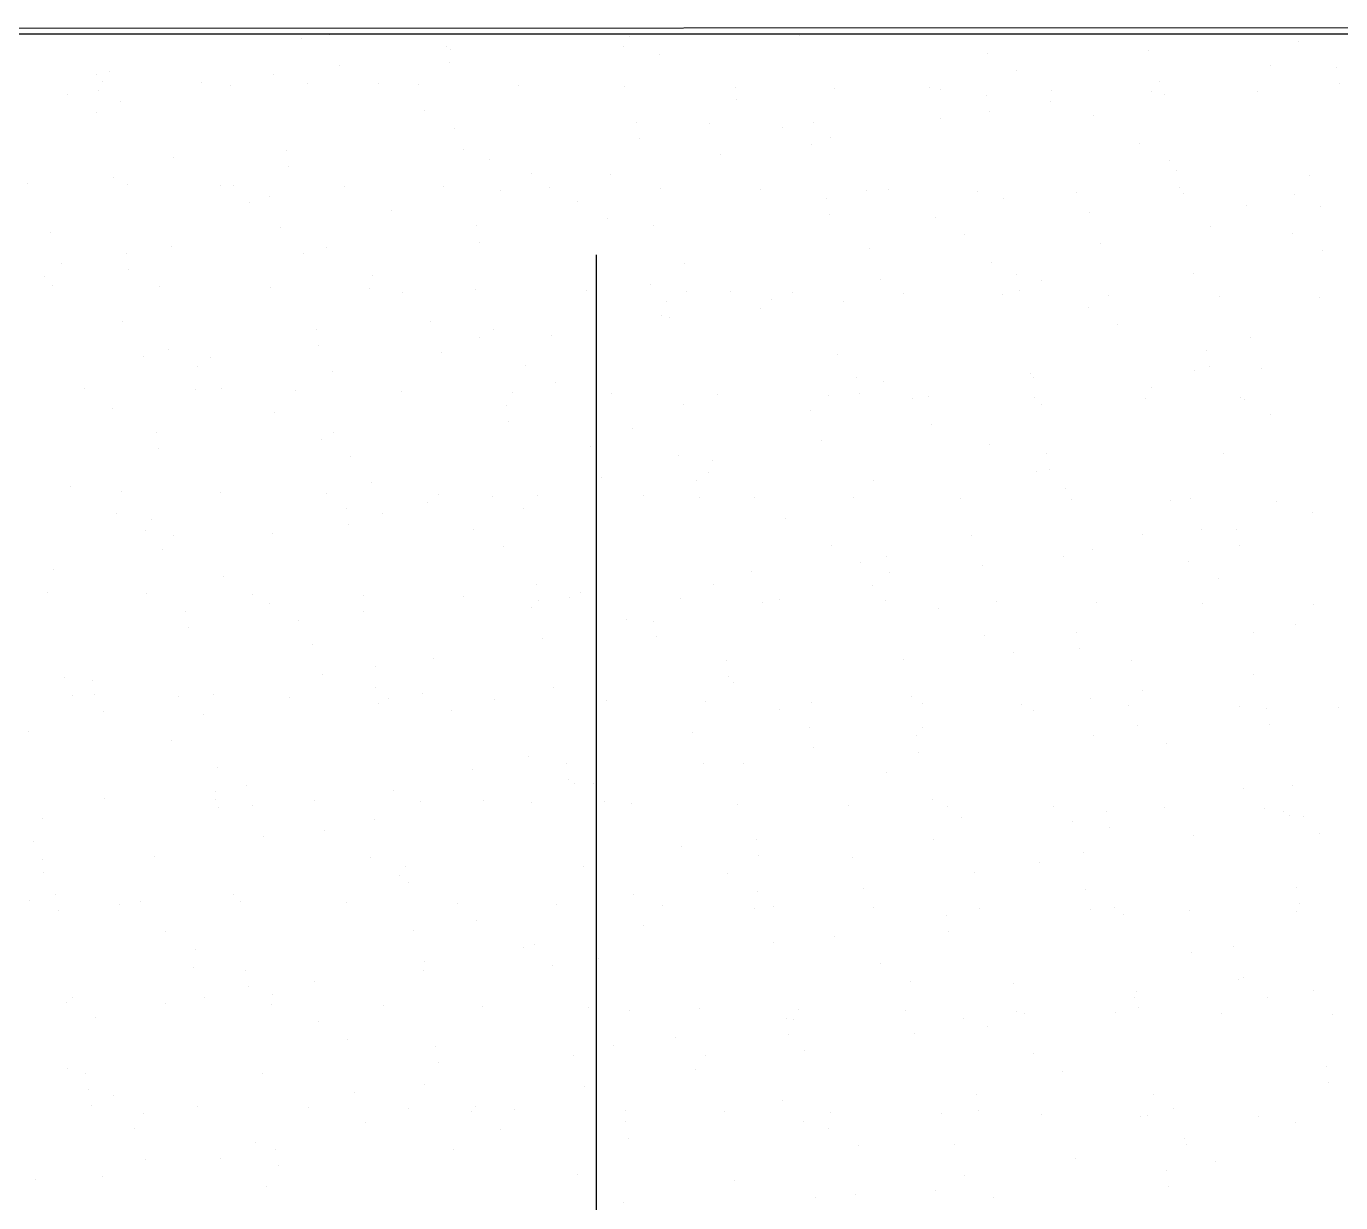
# Model space of a CAD drawing. Header units: millimetres. Extents: x -3 to 53, y -269 to 39.
# Drawn here: x 16.799 to 18.588, y 20.61 to 22.211 of the extents above; entities that cross this region are included whole.
import ezdxf
from ezdxf.enums import TextEntityAlignment as Align
from ezdxf.xclip import XClip

# ---------------------------------------------------------------- set-up
doc = ezdxf.new("R2010")
doc.units = ezdxf.units.MM
doc.header["$LTSCALE"] = 15
doc.header["$XCLIPFRAME"] = 2
for name, pattern in [('ACAD_ISO07W100', [3, 0, -3]), ('PHANTOM', [63.5, 31.75, -6.35, 6.35, -6.35, 6.35, -6.35]), ('PHANTOM2', [1.25, 0.625, -0.125, 0.125, -0.125, 0.125, -0.125])]:
    doc.linetypes.add(name, pattern=pattern)
doc.layers.get('0').update_dxf_attribs({"color": 250})
for name, color, linetype in [('A-EJES', 251, 'PHANTOM'), ('A-MURO BAJO', 251, 'Continuous'), ('DLP_VERDE', 250, 'Continuous')]:
    doc.layers.add(name, color=color, linetype=linetype)
doc.layers.add('A-MUROS', color=252, linetype='Continuous', lineweight=30)
doc.styles.add('R80', font='ARIALN.TTF', dxfattribs={"height": 2.03})

# ---------------------------------------------------------------- blocks, each defined once
blk = doc.blocks.new('A$C9f73720c')
at = {"layer": 'A-MURO BAJO'}
blk.add_line((59.2224, 107.0787, 0), (53.4761, 88.235, 0), dxfattribs=at)
at = {"layer": 'DLP_VERDE'}
blk.add_line((59.2325, 107.0756), (53.4804, 88.2337), dxfattribs=at)
at = {"layer": 'DLP_VERDE', "linetype": 'Continuous'}
for p, q in [((57.1977, 100.2546), (57.1977, 100.2546)), ((57.2197, 100.2517), (57.2197, 100.2517)), ((57.1489, 100.2147), (57.1489, 100.2147)), ((57.1679, 100.1688), (57.1679, 100.1688)), ((57.3278, 100.1757), (57.3278, 100.1757)), ((57.3722, 100.1777), (57.3722, 100.1777)), ((57.4301, 100.1628), (57.4301, 100.1628)), ((57.3462, 100.1484), (57.3462, 100.1484)), ((57.1979, 100.1414), (57.1979, 100.1414)), ((57.3957, 100.1312), (57.3957, 100.1312)), ((57.4897, 100.1402), (57.4897, 100.1402)), ((57.3419, 100.082), (57.3419, 100.082)), ((57.7674, 100.0456), (57.7674, 100.0456)), ((57.3544, 100.0276), (57.3544, 100.0276)), ((57.5143, 100.0346), (57.5143, 100.0346)), ((57.5587, 100.0365), (57.5587, 100.0365)), ((57.623, 100.0301), (57.623, 100.0301)), ((57.1013, 100.0165), (57.1013, 100.0165)), ((57.1457, 100.0185), (57.1457, 100.0185)), ((57.1545, 100.0036), (57.1545, 100.0036)), ((57.1645, 100.0188), (57.1645, 100.0188)), ((57.2685, 100.0051), (57.2685, 100.0051)), ((57.2906, 100.0022), (57.2906, 100.0022)), ((57.3008, 100.0043), (57.3008, 100.0043)), ((57.449, 100.0113), (57.449, 100.0113)), ((57.5925, 100.0031), (57.5925, 100.0031)), ((57.7388, 100.0037), (57.7388, 100.0037)), ((57.8871, 100.0108), (57.8871, 100.0108)), ((58.0305, 100.0025), (58.0305, 100.0025)), ((57.2521, 99.9997), (57.2521, 99.9997)), ((57.4095, 99.9866), (57.4095, 99.9866)), ((57.5886, 99.9985), (57.5886, 99.9985)), ((57.2177, 99.9682), (57.2177, 99.9682)), ((57.5136, 99.9729), (57.5136, 99.9729)), ((57.5356, 99.97), (57.5356, 99.97)), ((57.9058, 99.9796), (57.9058, 99.9796)), ((57.5349, 99.9493), (57.5349, 99.9493)), ((57.6546, 99.9543), (57.6546, 99.9543)), ((57.7586, 99.9406), (57.7586, 99.9406)), ((57.7806, 99.9377), (57.7806, 99.9377)), ((57.164, 99.9189), (57.164, 99.9189)), ((57.8996, 99.9221), (57.8996, 99.9221)), ((58.1582, 99.9134), (58.1582, 99.9134)), ((58.1869, 99.9277), (58.1869, 99.9277)), ((57.7452, 99.8953), (57.7452, 99.8953)), ((57.816, 99.8974), (57.816, 99.8974)), ((57.9539, 99.9044), (57.9539, 99.9044)), ((58.0036, 99.9084), (58.0036, 99.9084)), ((58.0256, 99.9055), (58.0256, 99.9055)), ((58.1138, 99.9114), (58.1138, 99.9114)), ((58.1525, 99.8962), (58.1525, 99.8962)), ((57.3322, 99.8773), (57.3322, 99.8773)), ((57.5409, 99.8864), (57.5409, 99.8864)), ((57.7008, 99.8934), (57.7008, 99.8934)), ((58.1446, 99.8898), (58.1446, 99.8898)), ((57.1138, 99.8747), (57.1138, 99.8747)), ((57.1279, 99.8684), (57.1279, 99.8684)), ((57.2573, 99.8665), (57.2573, 99.8665)), ((57.2878, 99.8754), (57.2878, 99.8754)), ((57.4036, 99.8672), (57.4036, 99.8672)), ((57.4451, 99.867), (57.4451, 99.867)), ((57.5519, 99.8742), (57.5519, 99.8742)), ((57.6953, 99.866), (57.6953, 99.866)), ((57.7816, 99.8658), (57.7816, 99.8658)), ((57.8416, 99.8666), (57.8416, 99.8666)), ((57.9899, 99.8737), (57.9899, 99.8737)), ((58.1334, 99.8654), (58.1334, 99.8654)), ((58.2486, 99.8761), (58.2486, 99.8761)), ((58.2707, 99.8732), (58.2707, 99.8732)), ((58.2797, 99.8661), (58.2797, 99.8661)), ((58.4279, 99.8731), (58.4279, 99.8731)), ((58.0988, 99.8469), (58.0988, 99.8469)), ((58.3897, 99.8575), (58.3897, 99.8575)), ((58.4937, 99.8438), (58.4937, 99.8438)), ((58.5157, 99.8409), (58.5157, 99.8409)), ((57.0742, 99.8366), (57.0742, 99.8366)), ((57.4107, 99.8355), (57.4107, 99.8355)), ((57.0398, 99.8051), (57.0398, 99.8051)), ((57.7279, 99.8166), (57.7279, 99.8166)), ((57.0944, 99.7879), (57.0944, 99.7879)), ((58.3799, 99.795), (58.3799, 99.795)), ((57.1164, 99.785), (57.1164, 99.785)), ((57.2354, 99.7694), (57.2354, 99.7694)), ((57.3569, 99.7862), (57.3569, 99.7862)), ((58.3003, 99.7703), (58.3003, 99.7703)), ((58.3447, 99.7722), (58.3447, 99.7722)), ((58.5534, 99.7813), (58.5534, 99.7813)), ((57.3394, 99.7557), (57.3394, 99.7557)), ((57.3614, 99.7528), (57.3614, 99.7528)), ((57.8873, 99.7522), (57.8873, 99.7522)), ((57.9317, 99.7542), (57.9317, 99.7542)), ((58.009, 99.7647), (58.009, 99.7647)), ((58.1404, 99.7633), (58.1404, 99.7633)), ((58.3455, 99.7635), (58.3455, 99.7635)), ((57.2167, 99.7376), (57.2167, 99.7376)), ((57.4743, 99.7342), (57.4743, 99.7342)), ((57.4804, 99.7371), (57.4804, 99.7371)), ((57.5187, 99.7361), (57.5187, 99.7361)), ((57.6381, 99.7343), (57.6381, 99.7343)), ((57.6547, 99.7371), (57.6547, 99.7371)), ((57.7274, 99.7452), (57.7274, 99.7452)), ((57.9746, 99.7331), (57.9746, 99.7331)), ((58.0927, 99.7366), (58.0927, 99.7366)), ((58.5308, 99.736), (58.5308, 99.736)), ((57.0613, 99.7162), (57.0613, 99.7162)), ((57.0684, 99.7306), (57.0684, 99.7306)), ((57.1057, 99.7181), (57.1057, 99.7181)), ((57.3144, 99.7272), (57.3144, 99.7272)), ((57.3601, 99.7294), (57.3601, 99.7294)), ((57.5064, 99.7301), (57.5064, 99.7301)), ((57.5844, 99.7234), (57.5844, 99.7234)), ((57.6065, 99.7205), (57.6065, 99.7205)), ((57.7982, 99.7289), (57.7982, 99.7289)), ((57.9445, 99.7295), (57.9445, 99.7295)), ((58.2362, 99.7283), (58.2362, 99.7283)), ((58.3825, 99.729), (58.3825, 99.729)), ((57.2671, 99.7039), (57.2671, 99.7039)), ((57.6037, 99.7028), (57.6037, 99.7028)), ((57.7254, 99.7049), (57.7254, 99.7049)), ((58.2918, 99.7142), (58.2918, 99.7142)), ((57.8294, 99.6912), (57.8294, 99.6912)), ((57.8515, 99.6883), (57.8515, 99.6883)), ((57.9208, 99.6839), (57.9208, 99.6839)), ((57.2327, 99.6724), (57.2327, 99.6724)), ((57.9705, 99.6726), (57.9705, 99.6726)), ((58.5729, 99.6623), (58.5729, 99.6623)), ((57.5499, 99.6535), (57.5499, 99.6535)), ((58.0745, 99.6589), (58.0745, 99.6589)), ((58.0965, 99.656), (58.0965, 99.656)), ((58.202, 99.632), (58.202, 99.632)), ((58.2155, 99.6403), (58.2155, 99.6403)), ((58.3195, 99.6266), (58.3195, 99.6266)), ((58.4868, 99.6291), (58.4868, 99.6291)), ((58.5312, 99.631), (58.5312, 99.631)), ((58.5385, 99.6308), (58.5385, 99.6308)), ((57.179, 99.6231), (57.179, 99.6231)), ((58.0738, 99.611), (58.0738, 99.611)), ((58.1182, 99.613), (58.1182, 99.613)), ((58.3269, 99.6221), (58.3269, 99.6221)), ((58.3415, 99.6237), (58.3415, 99.6237)), ((58.4605, 99.6081), (58.4605, 99.6081)), ((57.025, 99.5928), (57.025, 99.5928)), ((57.1712, 99.5935), (57.1712, 99.5935)), ((57.3195, 99.6005), (57.3195, 99.6005)), ((57.463, 99.5923), (57.463, 99.5923)), ((57.6093, 99.593), (57.6093, 99.593)), ((57.6608, 99.593), (57.6608, 99.593)), ((57.7052, 99.595), (57.7052, 99.595)), ((57.7575, 99.6), (57.7575, 99.6)), ((57.831, 99.6016), (57.831, 99.6016)), ((57.901, 99.5918), (57.901, 99.5918)), ((57.9139, 99.6041), (57.9139, 99.6041)), ((58.0473, 99.5924), (58.0473, 99.5924)), ((58.1676, 99.6004), (58.1676, 99.6004)), ((58.1956, 99.5995), (58.1956, 99.5995)), ((58.3391, 99.5912), (58.3391, 99.5912)), ((58.4853, 99.5919), (58.4853, 99.5919)), ((58.5645, 99.5944), (58.5645, 99.5944)), ((58.5866, 99.5915), (58.5866, 99.5915)), ((57.2478, 99.575), (57.2478, 99.575)), ((57.2922, 99.5769), (57.2922, 99.5769)), ((57.5009, 99.586), (57.5009, 99.586)), ((58.4847, 99.5816), (58.4847, 99.5816)), ((56.9422, 99.5678), (56.9422, 99.5678)), ((57.0879, 99.568), (57.0879, 99.568)), ((57.4601, 99.5712), (57.4601, 99.5712)), ((57.7966, 99.5701), (57.7966, 99.5701)), ((57.0612, 99.5522), (57.0612, 99.5522)), ((57.0892, 99.5409), (57.0892, 99.5409)), ((57.1652, 99.5385), (57.1652, 99.5385)), ((57.4257, 99.5397), (57.4257, 99.5397)), ((58.1138, 99.5512), (58.1138, 99.5512)), ((57.1873, 99.5356), (57.1873, 99.5356)), ((57.3063, 99.5199), (57.3063, 99.5199)), ((57.7429, 99.5208), (57.7429, 99.5208)), ((57.0548, 99.5093), (57.0548, 99.5093)), ((57.4103, 99.5062), (57.4103, 99.5062)), ((57.4323, 99.5033), (57.4323, 99.5033)), ((57.372, 99.4905), (57.372, 99.4905)), ((57.5513, 99.4877), (57.5513, 99.4877)), ((58.3949, 99.4993), (58.3949, 99.4993)), ((57.6553, 99.474), (57.6553, 99.474)), ((57.6773, 99.4711), (57.6773, 99.4711)), ((58.024, 99.4689), (58.024, 99.4689)), ((58.2603, 99.4699), (58.2603, 99.4699)), ((58.3047, 99.4718), (58.3047, 99.4718)), ((58.3605, 99.4677), (58.3605, 99.4677)), ((58.5134, 99.4809), (58.5134, 99.4809)), ((56.9843, 99.4639), (56.9843, 99.4639)), ((57.001, 99.4601), (57.001, 99.4601)), ((57.1278, 99.4557), (57.1278, 99.4557)), ((57.2741, 99.4564), (57.2741, 99.4564)), ((57.4224, 99.4634), (57.4224, 99.4634)), ((57.5658, 99.4552), (57.5658, 99.4552)), ((57.7121, 99.4558), (57.7121, 99.4558)), ((57.7963, 99.4554), (57.7963, 99.4554)), ((57.8473, 99.4518), (57.8473, 99.4518)), ((57.8604, 99.4629), (57.8604, 99.4629)), ((57.8917, 99.4538), (57.8917, 99.4538)), ((58.0039, 99.4546), (58.0039, 99.4546)), ((58.1004, 99.4629), (58.1004, 99.4629)), ((58.1501, 99.4553), (58.1501, 99.4553)), ((58.2984, 99.4624), (58.2984, 99.4624)), ((58.4419, 99.4541), (58.4419, 99.4541)), ((57.4343, 99.4338), (57.4343, 99.4338)), ((57.4787, 99.4357), (57.4787, 99.4357)), ((57.6531, 99.4385), (57.6531, 99.4385)), ((57.6874, 99.4449), (57.6874, 99.4449)), ((57.9003, 99.4417), (57.9003, 99.4417)), ((57.9223, 99.4388), (57.9223, 99.4388)), ((57.9896, 99.4374), (57.9896, 99.4374)), ((57.0213, 99.4158), (57.0213, 99.4158)), ((57.0657, 99.4177), (57.0657, 99.4177)), ((57.2744, 99.4268), (57.2744, 99.4268)), ((58.0413, 99.4231), (58.0413, 99.4231)), ((58.3068, 99.4185), (58.3068, 99.4185)), ((57.2822, 99.4082), (57.2822, 99.4082)), ((57.6187, 99.407), (57.6187, 99.407)), ((58.1453, 99.4094), (58.1453, 99.4094)), ((58.1674, 99.4065), (58.1674, 99.4065)), ((56.9112, 99.3778), (56.9112, 99.3778)), ((57.2478, 99.3766), (57.2478, 99.3766)), ((57.9359, 99.3881), (57.9359, 99.3881)), ((58.2864, 99.3909), (58.2864, 99.3909)), ((58.3904, 99.3772), (58.3904, 99.3772)), ((57.5649, 99.3578), (57.5649, 99.3578)), ((58.4124, 99.3743), (58.4124, 99.3743)), ((58.5314, 99.3586), (58.5314, 99.3586)), ((56.8768, 99.3463), (56.8768, 99.3463)), ((56.8871, 99.335), (56.8871, 99.335)), ((57.0872, 99.3268), (57.0872, 99.3268)), ((57.194, 99.3274), (57.194, 99.3274)), ((57.5252, 99.3263), (57.5252, 99.3263)), ((57.9632, 99.3258), (57.9632, 99.3258)), ((58.217, 99.3362), (58.217, 99.3362)), ((58.4013, 99.3252), (58.4013, 99.3252)), ((58.4468, 99.3287), (58.4468, 99.3287)), ((58.4912, 99.3306), (58.4912, 99.3306)), ((56.9389, 99.3198), (56.9389, 99.3198)), ((56.9911, 99.3213), (56.9911, 99.3213)), ((57.0131, 99.3184), (57.0131, 99.3184)), ((57.2306, 99.3186), (57.2306, 99.3186)), ((57.3769, 99.3193), (57.3769, 99.3193)), ((57.6687, 99.3181), (57.6687, 99.3181)), ((57.8149, 99.3187), (57.8149, 99.3187)), ((57.8461, 99.3058), (57.8461, 99.3058)), ((58.0338, 99.3107), (58.0338, 99.3107)), ((58.0782, 99.3126), (58.0782, 99.3126)), ((58.1067, 99.3175), (58.1067, 99.3175)), ((58.1826, 99.3047), (58.1826, 99.3047)), ((58.253, 99.3182), (58.253, 99.3182)), ((58.2869, 99.3217), (58.2869, 99.3217)), ((57.1321, 99.3027), (57.1321, 99.3027)), ((57.2361, 99.289), (57.2361, 99.289)), ((57.2581, 99.2861), (57.2581, 99.2861)), ((57.6208, 99.2926), (57.6208, 99.2926)), ((57.6652, 99.2946), (57.6652, 99.2946)), ((57.8739, 99.3037), (57.8739, 99.3037)), ((57.2078, 99.2746), (57.2078, 99.2746)), ((57.2522, 99.2765), (57.2522, 99.2765)), ((57.3771, 99.2705), (57.3771, 99.2705)), ((57.4609, 99.2857), (57.4609, 99.2857)), ((57.4751, 99.2755), (57.4751, 99.2755)), ((57.8117, 99.2743), (57.8117, 99.2743)), ((58.4998, 99.2858), (58.4998, 99.2858)), ((57.0479, 99.2676), (57.0479, 99.2676)), ((57.4811, 99.2568), (57.4811, 99.2568)), ((57.5032, 99.2539), (57.5032, 99.2539)), ((58.1288, 99.2554), (58.1288, 99.2554)), ((57.1042, 99.2451), (57.1042, 99.2451)), ((57.4407, 99.2439), (57.4407, 99.2439)), ((57.6221, 99.2382), (57.6221, 99.2382)), ((57.7262, 99.2245), (57.7262, 99.2245)), ((57.7482, 99.2216), (57.7482, 99.2216)), ((57.7579, 99.2251), (57.7579, 99.2251)), ((57.0698, 99.2136), (57.0698, 99.2136)), ((57.8672, 99.2059), (57.8672, 99.2059)), ((58.41, 99.2035), (58.41, 99.2035)), ((56.8954, 99.182), (56.8954, 99.182)), ((57.0417, 99.1827), (57.0417, 99.1827)), ((57.19, 99.1897), (57.19, 99.1897)), ((57.3335, 99.1815), (57.3335, 99.1815)), ((57.387, 99.1947), (57.387, 99.1947)), ((57.4797, 99.1822), (57.4797, 99.1822)), ((57.628, 99.1892), (57.628, 99.1892)), ((57.7715, 99.181), (57.7715, 99.181)), ((57.9178, 99.1816), (57.9178, 99.1816)), ((57.9712, 99.1922), (57.9712, 99.1922)), ((57.9932, 99.1893), (57.9932, 99.1893)), ((58.0661, 99.1887), (58.0661, 99.1887)), ((58.2095, 99.1804), (58.2095, 99.1804)), ((58.3558, 99.1811), (58.3558, 99.1811)), ((58.4734, 99.1805), (58.4734, 99.1805)), ((57.0161, 99.1643), (57.0161, 99.1643)), ((58.039, 99.1731), (58.039, 99.1731)), ((58.0604, 99.1625), (58.0604, 99.1625)), ((58.1122, 99.1737), (58.1122, 99.1737)), ((58.2203, 99.1695), (58.2203, 99.1695)), ((58.2647, 99.1714), (58.2647, 99.1714)), ((58.3756, 99.172), (58.3756, 99.172)), ((57.6474, 99.1445), (57.6474, 99.1445)), ((57.8073, 99.1515), (57.8073, 99.1515)), ((57.8517, 99.1534), (57.8517, 99.1534)), ((58.2162, 99.16), (58.2162, 99.16)), ((58.2382, 99.1571), (58.2382, 99.1571)), ((57.2344, 99.1265), (57.2344, 99.1265)), ((57.3943, 99.1334), (57.3943, 99.1334)), ((57.4387, 99.1354), (57.4387, 99.1354)), ((57.6681, 99.1428), (57.6681, 99.1428)), ((58.0046, 99.1416), (58.0046, 99.1416)), ((58.3572, 99.1414), (58.3572, 99.1414)), ((58.4612, 99.1277), (58.4612, 99.1277)), ((56.8215, 99.1084), (56.8215, 99.1084)), ((56.9813, 99.1154), (56.9813, 99.1154)), ((57.0257, 99.1173), (57.0257, 99.1173)), ((57.2972, 99.1124), (57.2972, 99.1124)), ((57.6337, 99.1112), (57.6337, 99.1112)), ((58.3218, 99.1227), (58.3218, 99.1227)), ((56.8169, 99.1041), (56.8169, 99.1041)), ((56.8389, 99.1012), (56.8389, 99.1012)), ((57.9509, 99.0924), (57.9509, 99.0924)), ((56.9263, 99.082), (56.9263, 99.082)), ((56.9579, 99.0855), (56.9579, 99.0855)), ((57.0619, 99.0718), (57.0619, 99.0718)), ((57.2628, 99.0809), (57.2628, 99.0809)), ((57.084, 99.0689), (57.084, 99.0689)), ((57.58, 99.062), (57.58, 99.062)), ((56.8548, 99.0531), (56.8548, 99.0531)), ((56.8918, 99.0505), (56.8918, 99.0505)), ((56.9983, 99.0449), (56.9983, 99.0449)), ((57.1445, 99.0456), (57.1445, 99.0456)), ((57.203, 99.0533), (57.203, 99.0533)), ((57.2928, 99.0526), (57.2928, 99.0526)), ((57.307, 99.0396), (57.307, 99.0396)), ((57.329, 99.0367), (57.329, 99.0367)), ((57.4363, 99.0444), (57.4363, 99.0444)), ((57.5826, 99.0451), (57.5826, 99.0451)), ((57.7309, 99.0521), (57.7309, 99.0521)), ((57.8743, 99.0439), (57.8743, 99.0439)), ((58.0206, 99.0445), (58.0206, 99.0445)), ((58.1689, 99.0516), (58.1689, 99.0516)), ((58.232, 99.0404), (58.232, 99.0404)), ((58.3124, 99.0433), (58.3124, 99.0433)), ((57.209, 99.0316), (57.209, 99.0316)), ((57.448, 99.021), (57.448, 99.021)), ((58.2469, 99.0213), (58.2469, 99.0213)), ((58.4068, 99.0283), (58.4068, 99.0283)), ((56.8381, 99.0013), (56.8381, 99.0013)), ((57.552, 99.0073), (57.552, 99.0073)), ((57.574, 99.0044), (57.574, 99.0044)), ((57.8339, 99.0033), (57.8339, 99.0033)), ((57.8611, 99.0101), (57.8611, 99.0101)), ((57.9938, 99.0103), (57.9938, 99.0103)), ((58.0382, 99.0122), (58.0382, 99.0122)), ((58.1976, 99.0089), (58.1976, 99.0089)), ((57.4209, 98.9853), (57.4209, 98.9853)), ((57.5808, 98.9923), (57.5808, 98.9923)), ((57.6252, 98.9942), (57.6252, 98.9942)), ((57.693, 98.9887), (57.693, 98.9887)), ((57.008, 98.9672), (57.008, 98.9672)), ((57.1678, 98.9742), (57.1678, 98.9742)), ((57.2122, 98.9762), (57.2122, 98.9762)), ((57.4902, 98.9797), (57.4902, 98.9797)), ((57.797, 98.975), (57.797, 98.975)), ((57.8191, 98.9721), (57.8191, 98.9721)), ((57.8267, 98.9786), (57.8267, 98.9786)), ((56.7548, 98.9562), (56.7548, 98.9562)), ((56.7992, 98.9581), (56.7992, 98.9581)), ((57.1192, 98.9493), (57.1192, 98.9493)), ((57.4558, 98.9482), (57.4558, 98.9482)), ((57.938, 98.9565), (57.938, 98.9565)), ((58.1439, 98.9597), (58.1439, 98.9597)), ((57.7729, 98.9293), (57.7729, 98.9293)), ((58.042, 98.9428), (58.042, 98.9428)), ((58.0641, 98.9399), (58.0641, 98.9399)), ((56.7483, 98.919), (56.7483, 98.919)), ((56.9576, 98.916), (56.9576, 98.916)), ((57.0848, 98.9178), (57.0848, 98.9178)), ((57.3957, 98.9155), (57.3957, 98.9155)), ((57.8337, 98.915), (57.8337, 98.915)), ((58.1831, 98.9242), (58.1831, 98.9242)), ((58.2717, 98.9145), (58.2717, 98.9145)), ((58.2871, 98.9105), (58.2871, 98.9105)), ((56.8094, 98.909), (56.8094, 98.909)), ((57.1011, 98.9078), (57.1011, 98.9078)), ((57.2474, 98.9085), (57.2474, 98.9085)), ((57.402, 98.8989), (57.402, 98.8989)), ((57.5391, 98.9073), (57.5391, 98.9073)), ((57.6854, 98.908), (57.6854, 98.908)), ((57.9772, 98.9068), (57.9772, 98.9068)), ((58.1235, 98.9074), (58.1235, 98.9074)), ((58.3091, 98.9076), (58.3091, 98.9076)), ((58.0541, 98.8774), (58.0541, 98.8774)), ((58.3906, 98.8762), (58.3906, 98.8762)), ((56.7838, 98.8683), (56.7838, 98.8683)), ((57.0311, 98.8686), (57.0311, 98.8686)), ((58.0204, 98.8621), (58.0204, 98.8621)), ((58.1803, 98.8691), (58.1803, 98.8691)), ((58.2247, 98.8711), (58.2247, 98.8711)), ((56.8878, 98.8546), (56.8878, 98.8546)), ((56.9098, 98.8517), (56.9098, 98.8517)), ((57.6074, 98.8441), (57.6074, 98.8441)), ((57.6831, 98.847), (57.6831, 98.847)), ((57.7673, 98.8511), (57.7673, 98.8511)), ((57.8117, 98.853), (57.8117, 98.853)), ((58.0197, 98.8459), (58.0197, 98.8459)), ((57.0288, 98.8361), (57.0288, 98.8361)), ((57.1328, 98.8224), (57.1328, 98.8224)), ((57.1945, 98.8261), (57.1945, 98.8261)), ((57.3543, 98.8331), (57.3543, 98.8331)), ((57.3987, 98.835), (57.3987, 98.835)), ((58.3368, 98.827), (58.3368, 98.827)), ((56.7815, 98.808), (56.7815, 98.808)), ((56.9413, 98.815), (56.9413, 98.815)), ((56.9857, 98.817), (56.9857, 98.817)), ((57.1548, 98.8195), (57.1548, 98.8195)), ((57.2738, 98.8038), (57.2738, 98.8038)), ((57.3122, 98.8167), (57.3122, 98.8167)), ((57.6487, 98.8155), (57.6487, 98.8155)), ((56.9413, 98.7863), (56.9413, 98.7863)), ((57.3778, 98.7901), (57.3778, 98.7901)), ((57.3999, 98.7872), (57.3999, 98.7872)), ((57.9659, 98.7966), (57.9659, 98.7966)), ((56.7659, 98.7712), (56.7659, 98.7712)), ((56.9122, 98.7719), (56.9122, 98.7719)), ((57.0605, 98.7789), (57.0605, 98.7789)), ((57.2039, 98.7707), (57.2039, 98.7707)), ((57.2778, 98.7851), (57.2778, 98.7851)), ((57.3502, 98.7714), (57.3502, 98.7714)), ((57.4985, 98.7784), (57.4985, 98.7784)), ((57.5189, 98.7715), (57.5189, 98.7715)), ((57.642, 98.7702), (57.642, 98.7702)), ((57.7883, 98.7709), (57.7883, 98.7709)), ((57.9365, 98.7779), (57.9365, 98.7779)), ((58.08, 98.7697), (58.08, 98.7697)), ((58.2263, 98.7703), (58.2263, 98.7703)), ((56.9069, 98.7548), (56.9069, 98.7548)), ((57.595, 98.7662), (57.595, 98.7662)), ((57.6229, 98.7578), (57.6229, 98.7578)), ((57.6449, 98.7549), (57.6449, 98.7549)), ((57.2241, 98.7359), (57.2241, 98.7359)), ((57.7639, 98.7393), (57.7639, 98.7393)), ((58.247, 98.7447), (58.247, 98.7447)), ((57.8679, 98.7256), (57.8679, 98.7256)), ((57.8761, 98.7143), (57.8761, 98.7143)), ((57.8899, 98.7227), (57.8899, 98.7227)), ((58.2069, 98.721), (58.2069, 98.721)), ((56.8531, 98.7055), (56.8531, 98.7055)), ((57.7939, 98.7029), (57.7939, 98.7029)), ((57.9538, 98.7099), (57.9538, 98.7099)), ((57.9982, 98.7119), (57.9982, 98.7119)), ((58.0089, 98.707), (58.0089, 98.707)), ((58.2126, 98.7132), (58.2126, 98.7132)), ((57.381, 98.6849), (57.381, 98.6849)), ((57.5052, 98.684), (57.5052, 98.684)), ((57.5408, 98.6919), (57.5408, 98.6919)), ((57.5852, 98.6938), (57.5852, 98.6938)), ((57.8417, 98.6828), (57.8417, 98.6828)), ((58.1129, 98.6933), (58.1129, 98.6933)), ((58.1349, 98.6904), (58.1349, 98.6904)), ((56.968, 98.6669), (56.968, 98.6669)), ((57.1278, 98.6738), (57.1278, 98.6738)), ((57.1722, 98.6758), (57.1722, 98.6758)), ((58.1589, 98.6639), (58.1589, 98.6639)), ((58.2539, 98.6748), (58.2539, 98.6748)), ((56.7148, 98.6558), (56.7148, 98.6558)), ((56.7253, 98.6424), (56.7253, 98.6424)), ((56.7592, 98.6578), (56.7592, 98.6578)), ((57.1343, 98.6536), (57.1343, 98.6536)), ((57.4708, 98.6524), (57.4708, 98.6524)), ((56.7136, 98.6374), (56.7136, 98.6374)), ((56.7357, 98.6345), (56.7357, 98.6345)), ((56.8688, 98.6341), (56.8688, 98.6341)), ((57.015, 98.6348), (57.015, 98.6348)), ((57.1633, 98.6418), (57.1633, 98.6418)), ((57.3068, 98.6336), (57.3068, 98.6336)), ((57.4531, 98.6343), (57.4531, 98.6343)), ((57.6013, 98.6413), (57.6013, 98.6413)), ((57.7448, 98.6331), (57.7448, 98.6331)), ((57.788, 98.6335), (57.788, 98.6335)), ((57.8911, 98.6337), (57.8911, 98.6337)), ((58.0394, 98.6408), (58.0394, 98.6408)), ((58.1829, 98.6325), (58.1829, 98.6325)), ((56.7633, 98.6232), (56.7633, 98.6232)), ((56.8546, 98.6189), (56.8546, 98.6189)), ((57.0998, 98.6221), (57.0998, 98.6221)), ((56.7289, 98.5917), (56.7289, 98.5917)), ((56.9586, 98.6052), (56.9586, 98.6052)), ((56.9807, 98.6023), (56.9807, 98.6023)), ((57.417, 98.6032), (57.417, 98.6032)), ((57.0461, 98.5728), (57.0461, 98.5728)), ((57.0997, 98.5866), (57.0997, 98.5866)), ((57.2037, 98.5729), (57.2037, 98.5729)), ((58.0691, 98.5816), (58.0691, 98.5816)), ((57.2257, 98.57), (57.2257, 98.57)), ((57.3447, 98.5543), (57.3447, 98.5543)), ((57.9804, 98.5618), (57.9804, 98.5618)), ((58.1403, 98.5687), (58.1403, 98.5687)), ((58.1847, 98.5707), (58.1847, 98.5707)), ((57.4487, 98.5406), (57.4487, 98.5406)), ((57.4707, 98.5377), (57.4707, 98.5377)), ((57.5675, 98.5437), (57.5675, 98.5437)), ((57.6982, 98.5513), (57.6982, 98.5513)), ((57.7273, 98.5507), (57.7273, 98.5507)), ((57.7717, 98.5526), (57.7717, 98.5526)), ((58.0347, 98.5501), (58.0347, 98.5501)), ((57.1545, 98.5257), (57.1545, 98.5257)), ((57.3143, 98.5327), (57.3143, 98.5327)), ((57.3272, 98.5209), (57.3272, 98.5209)), ((57.3587, 98.5346), (57.3587, 98.5346)), ((57.5897, 98.5221), (57.5897, 98.5221)), ((57.6638, 98.5197), (57.6638, 98.5197)), ((56.8281, 98.5053), (56.8281, 98.5053)), ((56.9013, 98.5146), (56.9013, 98.5146)), ((56.9457, 98.5166), (56.9457, 98.5166)), ((57.2662, 98.5047), (57.2662, 98.5047)), ((57.6937, 98.5084), (57.6937, 98.5084)), ((57.7042, 98.5042), (57.7042, 98.5042)), ((57.7158, 98.5055), (57.7158, 98.5055)), ((57.9809, 98.5008), (57.9809, 98.5008)), ((58.1422, 98.5037), (58.1422, 98.5037)), ((56.9563, 98.4905), (56.9563, 98.4905)), ((56.9716, 98.497), (56.9716, 98.497)), ((57.1179, 98.4977), (57.1179, 98.4977)), ((57.2928, 98.4894), (57.2928, 98.4894)), ((57.4096, 98.4965), (57.4096, 98.4965)), ((57.5559, 98.4972), (57.5559, 98.4972)), ((57.8347, 98.4898), (57.8347, 98.4898)), ((57.8477, 98.496), (57.8477, 98.496)), ((57.9939, 98.4966), (57.9939, 98.4966)), ((57.61, 98.4705), (57.61, 98.4705)), ((57.9388, 98.4761), (57.9388, 98.4761)), ((57.9608, 98.4732), (57.9608, 98.4732)), ((58.0798, 98.4576), (58.0798, 98.4576)), ((57.2391, 98.4401), (57.2391, 98.4401)), ((58.1838, 98.4439), (58.1838, 98.4439)), ((58.2058, 98.441), (58.2058, 98.441)), ((57.8911, 98.4186), (57.8911, 98.4186)), ((57.9582, 98.4115), (57.9582, 98.4115)), ((58.1669, 98.4206), (58.1669, 98.4206)), ((58.2277, 98.4174), (58.2277, 98.4174)), ((57.5452, 98.3934), (57.5452, 98.3934)), ((57.754, 98.4026), (57.754, 98.4026)), ((57.9138, 98.4095), (57.9138, 98.4095)), ((57.341, 98.3845), (57.341, 98.3845)), ((57.5008, 98.3915), (57.5008, 98.3915)), ((57.5202, 98.3882), (57.5202, 98.3882)), ((57.8567, 98.387), (57.8567, 98.387)), ((57.369, 98.3676), (57.369, 98.3676)), ((57.4858, 98.3567), (57.4858, 98.3567)), ((57.5125, 98.3594), (57.5125, 98.3594)), ((57.6587, 98.3601), (57.6587, 98.3601)), ((57.807, 98.3671), (57.807, 98.3671)), ((57.9505, 98.3589), (57.9505, 98.3589)), ((58.0968, 98.3595), (58.0968, 98.3595)), ((58.1739, 98.3682), (58.1739, 98.3682)), ((57.803, 98.3378), (57.803, 98.3378)), ((57.5416, 98.2883), (57.5416, 98.2883)), ((58.0841, 98.2859), (58.0841, 98.2859)), ((57.6606, 98.2726), (57.6606, 98.2726)), ((58.1003, 98.2684), (58.1003, 98.2684)), ((58.1447, 98.2703), (58.1447, 98.2703)), ((57.6873, 98.2503), (57.6873, 98.2503)), ((57.7132, 98.2555), (57.7132, 98.2555)), ((57.7317, 98.2523), (57.7317, 98.2523)), ((57.7646, 98.2589), (57.7646, 98.2589)), ((57.7866, 98.256), (57.7866, 98.256)), ((57.9405, 98.2614), (57.9405, 98.2614)), ((58.0497, 98.2543), (58.0497, 98.2543)), ((57.9056, 98.2404), (57.9056, 98.2404)), ((57.7616, 98.223), (57.7616, 98.223)), ((57.9099, 98.23), (57.9099, 98.23)), ((58.0096, 98.2267), (58.0096, 98.2267)), ((58.0317, 98.2238), (58.0317, 98.2238)), ((58.0533, 98.2218), (58.0533, 98.2218)), ((57.996, 98.2051), (57.996, 98.2051)), ((58.1506, 98.2081), (58.1506, 98.2081)), ((58.127, 98.1202), (58.127, 98.1202))]:
    blk.add_line(p, q, dxfattribs=at)
at = {"style": 'R80'}
for height, rotation, p in [(0.09, 0.009, (39.554, 141.0046, 0)), (0.09, 0.009, (45.7984, 139.3226, 0)), (0.09, 0.009, (50.4634, 135.3578, 0)), (0.09, 0.009, (41.9784, 129.0436, 0)), (0.09, 0.009, (37.8409, 128.6089, 0)), (0.09, 0.009, (35.483, 116.3582, 0)), (0.09, 0.009, (38.5607, 113.6321, 0)), (0.09, 0.009, (45.1292, 84.3757, 0)), (0.09, 0.009, (43.9111, 83.9335, 0)), (0.09, 0.009, (43.1485, 83.401, 0)), (0.09, 0.009, (28.0067, 80.1071, 0)), (0.09, 0.009, (44.3753, 79.9046, 0)), (0.09, 0.009, (55.151, 79.2173, 0)), (0.09, 0.009, (38.2608, 76.0049)), (0.09, 0.009, (39.0036, 75.5558)), (0.09, 0.009, (27.5137, 75.2133, 0)), (0.09, 0.009, (27.5137, 75.2133, 0)), (0.09, 0.009, (39.8519, 75.1543)), (0.09, 0.009, (25.3599, 70.2709, 0)), (0.09, 0.009, (32.1646, 69.192, 0)), (0.09, 0.009, (32.1646, 69.192, 0)), (0.09, 0.009, (26.9947, 68.6392, 0)), (0.09, 0.009, (59.8504, 67.3859, 0)), (0.09, 0.009, (24.839, 65.5107, 0)), (0.09, 0.009, (24.839, 65.5107, 0)), (0.09, 0.009, (33.5008, 60.261, 0)), (0.09, 0.009, (33.5008, 60.261, 0)), (0.09, 347.3908, (17.1069, 59.2726, 0)), (0.09, 0.009, (26.4708, 59.2035, 0)), (0.09, 0.009, (26.4708, 59.2035, 0)), (0.09, 0.009, (23.1216, 58.7685, 0)), (0.09, 0.009, (23.1216, 58.7685, 0)), (0.09, 0.009, (27.6632, 55.3959, 0)), (0.09, 0.009, (27.6632, 55.3959, 0)), (0.09, 0.009, (22.2239, 54.9818, 0)), (0.09, 0.009, (22.2239, 54.9818, 0)), (0.09, 0.009, (65.7174, 53.5803, 0)), (0.09, 0.009, (38.377, 51.7166, 0)), (0.09, 0.009, (38.377, 51.7166, 0)), (0.09, 0.009, (21.0294, 51.3767, 0)), (0.09, 0.009, (21.0294, 51.3767, 0)), (0.09, 0.009, (29.4091, 50.8876, 0)), (0.09, 0.009, (29.4091, 50.8876, 0)), (0.09, 0.009, (22.5184, 48.0808, 0)), (0.09, 0.009, (22.5184, 48.0808, 0)), (0.09, 0.009, (32.8305, 47.9478, 0)), (0.09, 0.009, (38.6414, 47.9238, 0)), (0.09, 1.5576, (45.5013, 47.0033, 0)), (0.09, 1.5576, (45.5013, 47.0033, 0)), (0.09, 1.5576, (42.9613, 45.8781, 0)), (0.09, 0.009, (31.2252, 43.4352, 0)), (0.09, 0.009, (31.2252, 43.4352, 0)), (0.09, 0.009, (24.8291, 43.3056, 0)), (0.09, 0.009, (24.8291, 43.3056, 0)), (0.09, 0.009, (28.8684, 42.6092, 0)), (0.09, 0.009, (28.8684, 42.6092, 0)), (0.09, 0.009, (46.0815, 42.4048, 0)), (0.09, 0.009, (19.0307, 42.0559, 0)), (0.09, 0.009, (19.0307, 42.0559, 0)), (0.09, 0.009, (70.9067, 41.0329, 0)), (0.09, 0.009, (22.7765, 38.7407, 0)), (0.09, 0.009, (22.7765, 38.7407, 0)), (0.09, 0.009, (17.8952, 37.4624, 0)), (0.09, 0.009, (17.8952, 37.4624, 0)), (0.09, 0.009, (25.8226, 33.2142, 0)), (0.09, 0.009, (21.5027, 31.2754, 0)), (0.1403, 0.009, (43.0178, 29.8778, 0)), (0.09, 0.009, (24.3978, 29.2659, 0)), (0.09, 0.009, (49.7565, 29.0287, 0)), (0.09, 0.009, (16.51, 28.4123, 0)), (0.09, 0.009, (16.51, 28.4123, 0)), (0.09, 0.009, (40.7946, 24.893, 0)), (0.09, 0.009, (18.1268, 23.6374, 0)), (0.09, 0.009, (20.346, 20.3291, 0)), (0.09, 0.009, (38.3365, 19.4632, 0)), (0.09, 0.009, (18.2869, 15.9828, 0)), (0.09, 0.009, (36.6694, 12.5977, 0)), (0.09, 337.7998, (24.7536, 11.2334, 0)), (0.09, 0.009, (33.5928, 10.3508, 0)), (0.09, 337.7998, (21.6109, 10.1247, 0)), (0.09, 337.7998, (16.5605, 9.5998, 0)), (0.09, 337.7998, (29.9414, 8.9534, 0)), (0.09, 337.7998, (31.6402, 7.9561, 0)), (0.09, 337.7998, (26.736, 7.7966, 0)), (0.09, 337.7998, (32.0288, 7.0232, 0)), (0.09, 0.009, (23.3239, 5.5763, 0)), (0.09, 0.009, (16.5347, 5.5678, 0)), (0.09, 0.009, (34.4718, 3.6379, 0))]:
    blk.add_attdef('N.P.T.+0.00', text='', height=height, rotation=rotation, dxfattribs=at).set_placement(p, align=Align.MIDDLE_CENTER)
for p in [(49.9263, 138.2431, 0), (56.6904, 136.252, 0), (60.5336, 135.5237, 0), (42.6322, 135.1839), (46.2516, 126.9171), (35.1548, 97.8545, 0), (31.2618, 93.9445, 0), (17.9393, 86.8861, 0), (34.7444, 85.6148, 0), (35.5048, 81.4636, 0), (34.6534, 76.9929, 0), (59.6668, 73.2509), (40.4113, 65.8421, 0), (43.5611, 65.2125, 0), (64.4681, 61.3857), (43.9111, 51.4927, 0), (32.9744, 51.0828, 0), (48.0327, 50.0735, 0), (69.3242, 50.0814, 0), (52.9599, 39.4701, 0), (74.4159, 35.7467, 0)]:
    blk.add_attdef('N.P.T.+0.00', text='', height=0.2109, dxfattribs=at).set_placement(p, align=Align.MIDDLE_CENTER)
blk = doc.blocks.new('Ejes_Torre G')
at = {"layer": 'A-EJES', "linetype": 'PHANTOM2', "ltscale": 0.5}
blk.add_lwpolyline([(17.575, -2.75), (17.575, -0.3)], dxfattribs=at)

msp = doc.modelspace()

# ---------------------------------------------------------------- block references
at = {"linetype": 'ACAD_ISO07W100', "ltscale": 5}
ref = msp.add_blockref('A$C9f73720c', (-94.0043, 47.5864), dxfattribs=dict(at, rotation=286.9770955472961))
XClip(ref).set_block_clipping_path([(53.9739667831, 80.2683385944), (69.3730303047, 130.7085147865), (51.0595701083, 136.2994971771), (35.6605065867, 85.8593209849)])

# ---------------------------------------------------------------- next in the draw order: block references
at = {"layer": 'A-MUROS'}
msp.add_blockref('Ejes_Torre G', (0, 22.2), dxfattribs=at)

doc.saveas('drawing.dxf')
